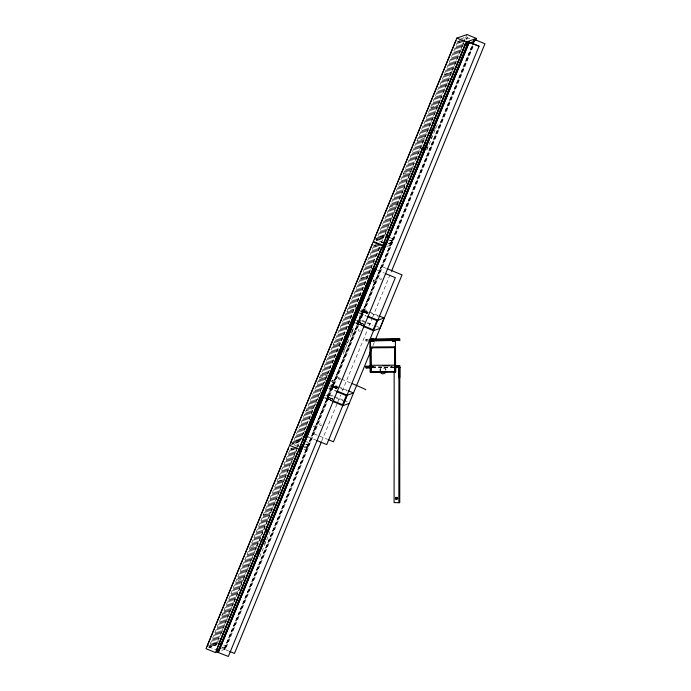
<?xml version="1.0" encoding="UTF-8"?>
<svg xmlns="http://www.w3.org/2000/svg" width="691" height="691" viewBox="0 0 691 691"><rect width="100%" height="100%" fill="white"/><g stroke="black" fill="none" stroke-linecap="round" stroke-linejoin="round"><path stroke-width="0.52" stroke-dasharray="3.46 2.59" d="M368.018 340.948L365.902 340.965L368.027 340.594M368.018 339.186L365.893 339.557L368.009 339.54M390.657 244.234L390.907 244.934L391.719 242.956L391.132 242.766L390.087 245.063L390.717 243.724M391.236 242.791L390.674 243.958M390.907 244.934L391.287 243.958M390.432 244.182C391.382 241.703 390.052 245.659 390.484 244.156M391.339 243.932L391.719 242.956M209.891 646.923L291.49 448.269L290.496 448.623L208.889 647.268L217.846 644.116M293.416 443.579L375.023 244.934M377.182 239.682L458.781 41.028M210.885 646.569L292.483 447.923M294.418 443.233L376.016 244.579L374.03 245.279L292.423 443.933L300.386 441.126L307.348 424.17M378.176 239.328L459.783 40.683L457.788 41.382L376.189 240.027L384.144 237.229L397.265 205.296M211.878 646.223L293.485 447.569M295.411 442.879L377.01 244.234M379.169 238.974L460.776 40.328M212.871 645.869L294.478 447.215M296.404 442.534L378.012 243.88M380.162 238.628L461.769 39.974M213.864 645.515L295.472 446.87M297.398 442.18L379.005 243.526M381.164 238.274L462.763 39.629L467.755 37.867L466.555 40.795M214.866 645.169L296.068 447.492M298.391 441.825L379.601 244.156M382.158 237.929L463.359 40.251M215.86 644.815L297.061 447.146M299.384 441.48L380.594 243.802M383.151 237.574L464.758 38.929M297.242 447.768L216.171 645.126L206.039 648.702M297.657 446.775L380.896 243.983M381.302 242.99L383.229 238.455L376.146 240.952M466.995 34.55L383.462 237.885L373.33 241.453M216.853 644.47L219.315 638.484M221.362 633.492L227.918 617.529M228.332 616.527L233.981 602.768M234.379 601.792L239.993 588.145M240.39 587.169L243.595 579.369M245.193 575.473L243.992 578.402L236.037 581.2M246.799 571.578L257.207 546.227M271.623 511.133L278.836 493.581M279.233 492.614L284.839 478.967L276.884 481.765M285.245 477.991L289.244 468.239M290.851 464.343L297.657 447.768M308.989 420.18L313.498 409.202M325.521 379.929L313.913 408.2L305.949 411.007M325.919 378.962L330.73 367.258M332.328 363.362L341.138 341.915L333.183 344.714M341.544 340.939L347.944 325.34M348.35 324.364L353.153 312.669M370.376 270.751L354.759 308.765L346.796 311.572M370.773 269.775L374.781 260.023M376.379 256.128L379.981 247.352M397.671 204.303L403.276 190.656M403.674 189.679L409.288 176.032M409.685 175.056L414.488 163.361M416.094 159.457L424.905 138.01L416.941 140.817M425.302 137.034L442.119 96.092M443.726 92.197L458.539 56.126M460.146 52.222L464.948 40.527M465.941 40.173L466.745 38.23M264.437 544.085L265.612 541.234M343.643 351.278L344.852 348.35M346.407 344.55L347.582 341.7M351.425 332.345L352.911 328.735M426.606 149.325L427.807 146.397M430.951 138.744L432.125 135.894M434.449 130.245L435.555 127.541M343.073 353.982L353.533 328.51M426.831 150.077L437.299 124.613M362.844 325.625L356.876 323.25L362.239 310.207L364.908 311.252M329.434 399.597L326.273 398.241L331.628 385.198L334.306 386.243M378.21 315.545L363.311 309.421L359.026 319.855L365.98 322.714M228.799 651.103L224.057 649.16L472.454 44.474M224.057 649.16L472.359 45.364M359.424 324.347L358.18 323.785L363.691 310.337L367.603 311.952M472.722 45.736L224.73 649.419L473.007 45.632M221.569 650.438L225.62 649.013L392.678 242.334L389.845 241.168M388.86 243.197L392.911 241.772L473.577 45.416M321.799 440.91L337.398 402.983M337.787 401.998L340.672 395.002M342.295 391.02L367.318 330.143M368.934 326.161L372.233 318.171M372.622 317.178L391.089 272.271M373.045 345.431L374.289 342.442M390.57 244.199L391.054 243.007L390.916 243.5M460.897 38.851L465.889 37.089L470.606 39.033M444.175 74.524L452.13 71.717M430.553 107.666L438.517 104.868M403.328 173.959L412.285 170.807M389.707 207.101L398.664 203.949M374.444 238.913L384.421 235.398M379.126 242.049L382.123 240.995M380.991 242.826L382.978 242.126M389.879 240.693L393.87 239.285L390.087 237.73M387.616 244.122L392.678 242.334M386.58 246.635L391.572 244.882L388.739 243.716M360.408 278.43L368.372 275.623M360.59 310.371L363.311 309.421M360.063 311.615L363.691 310.337M356.306 320.805L359.942 319.467L372.656 324.701M319.562 377.865L327.525 375.058M329.987 385.362L332.708 384.403L337.674 386.45M329.46 386.606L333.088 385.328L346.778 390.959M325.694 395.796L329.339 394.457L333.252 396.064M313.671 426.209L313.688 426.2A1.054 1.054 0 0 1 315.148 427.314A1.054 1.054 0 0 1 313.455 428.023A1.054 1.054 0 0 1 313.688 426.209M290.678 442.819L300.663 439.303M289.572 445.358L299.704 441.791M294.599 445.738L298.59 444.33M296.465 446.516L298.46 445.816M306.113 444.589L310.104 443.19L306.329 441.635M304.083 447.457L309.145 445.678L305.37 444.123M304.049 449.625L308.039 448.217L304.265 446.662M263.262 514.907L271.226 512.109L257.613 545.251L249.65 548.058M269.378 532.07L270.008 531.854L259.54 557.317L258.918 557.542M222.416 614.342L230.379 611.544M207.153 646.154L217.129 642.639M221.586 648.279L226.579 646.526L223.746 645.359M373.451 366.316L372.224 366.316L373.494 366.325L373.503 367.733L372.233 367.759L373.503 367.733M373.641 367.474L372.233 367.5L373.641 367.474L373.632 366.066M391.78 365.936L391.788 367.603L393.905 367.569M393.905 367.595L391.832 367.603M372.294 366.385L382.874 366.308M390.277 366.256L393.447 366.23M372.311 367.439L393.464 367.284M372.302 367.793L393.455 367.638M356.876 323.25L359.553 324.295M358.18 323.785L359 324.079M326.273 398.241L329.59 399.545M364.364 311.036L363.544 310.743L364.779 311.304M359.622 322.576L358.802 322.282L360.037 322.844M363.63 324.295L362.645 323.915M337.761 387.746L336.785 387.366M333.304 387.133L332.483 386.839L333.718 387.392M328.398 399.07L327.577 398.776L328.812 399.329M367.387 312.375L367.94 312.591M364.459 312.358L363.086 311.848L364.321 312.41M360.175 322.792L357.497 321.747L360.659 323.103M362.032 325.418L362.585 325.634M333.857 387.349L331.179 386.304L337.148 388.679M336.327 388.472L336.88 388.688M329.564 397.783L328.199 397.273L330.056 398.094M332.043 398.906L332.596 399.122M364.295 310.976L365.548 311.511M366.748 312.116L368.001 312.652M365.098 312.617L361.782 311.313L364.943 312.669M366.299 313.222L367.552 313.757M359.553 322.516L363.267 324.191M358.94 324.019L360.192 324.554M361.393 325.159L362.645 325.694M336.146 387.107L337.398 387.642M333.235 387.072L334.487 387.608M335.688 388.212L336.949 388.748M330.203 398.042L326.895 396.738L331.706 398.802M331.404 398.647L332.656 399.182M328.329 399.009L331.309 400.219M330.79 400.149L331.421 400.409M332.043 400.685L329.063 399.467M365.245 311.356L367.275 312.194M367.051 312.272L365.021 311.442M364.796 312.462L366.817 313.299M366.593 313.377L364.572 312.548M360.512 322.896L362.533 323.733M361.289 323.397L362.309 323.811M359.89 324.399L361.92 325.236M361.695 325.314L359.666 324.485M334.643 386.347L336.672 387.176M336.448 387.262L332.932 385.733L334.176 386.286M334.194 387.452L336.215 388.282M335.99 388.368L333.969 387.53M329.901 397.886L332.863 399.113M456.846 40.994L465.354 44.492M389.128 240.218L392.911 241.772M375.386 239.302L383.885 242.8M373.088 244.899L381.587 248.397M386.148 268.333L381.164 266.294L312.582 433.24L327.508 439.355M377.441 270.293L384.412 273.152M371.516 313.559L378.366 316.374M359.942 312.876L365.902 315.329M359.303 313.377L366.152 316.193M376.569 326.307L379.506 327.517M366.973 323.12L372.933 325.573M355.554 322.507L362.395 325.323M355.658 323.31L362.611 326.169M338.668 386.856L347.608 390.536M329.339 387.867L336.292 390.726M328.7 388.368L335.541 391.184M334.228 396.47L343.03 400.089M344.006 400.495L347.918 402.102M328.415 394.837L335.377 397.696M336.37 398.111L345.31 401.782M324.943 397.498L331.792 400.314M325.055 398.301L332.008 401.16M307.884 436.824L315.83 440.089M291.628 443.207L300.127 446.706M290.505 448.623L296.171 450.955M221.837 647.458L225.62 649.013M224.368 649.048L225.016 649.315M209.036 646.931L216.594 650.041M360.287 322.982L361.333 323.379M334.418 386.424L335.463 386.83M368.208 312.582L362.239 310.207M366.446 313.17L367.75 313.688M362.162 323.604L363.466 324.122M336.292 387.055L337.597 387.573M334.798 386.554L331.628 385.198M331.55 398.595L332.699 399.078M330.937 400.098L331.559 400.357M367.517 312.332L368.053 312.557M362.784 323.872L363.708 324.269M362.162 325.375L362.689 325.599M336.914 387.314L337.839 387.72M336.457 388.42L336.992 388.644M365.902 339.203L365.902 340.965M380.085 369.59L380.085 370.808A2.928 2.928 0 0 1 385.854 370.246M337.959 377.649A31.043 0.605 22.3 0 1 340.775 378.815M341.7 379.195A31.043 0.605 22.3 0 1 350.57 382.909M321.427 425.25A1.054 1.054 0 0 1 319.752 424.645A1.054 1.054 0 0 1 321.004 423.376A1.054 1.054 0 0 1 321.617 425.051M340.335 379.264A1.054 1.054 0 0 1 338.745 378.918A1.054 1.054 0 0 1 339.367 377.424A1.054 1.054 0 0 1 340.732 378.288M360.141 330.998A1.054 1.054 0 0 1 358.465 330.393A1.054 1.054 0 0 1 359.726 329.132A1.054 1.054 0 0 1 360.339 330.808M381.769 278.741A1.054 1.054 0 0 1 380.076 279.121A1.054 1.054 0 0 1 380.3 277.402A1.054 1.054 0 0 1 381.838 278.197M384.55 367.206A2.928 2.928 0 0 1 385.803 370.54M380.154 370.35A2.928 2.928 0 0 1 382.339 366.843M224.031 649.307L224.782 647.484L224.031 649.307M306.554 448.407L307.314 446.585L306.554 448.407M307.555 445.963L308.316 444.149L307.555 445.963M391.322 242.066L392.073 240.243L391.322 242.066M352.384 331.965L352.367 331.974A1.054 1.054 0 0 0 352.134 333.788A1.054 1.054 0 0 0 353.818 333.079A1.054 1.054 0 0 0 352.367 331.974M332.57 380.231L332.552 380.24A1.054 1.054 0 0 0 332.319 382.054A1.054 1.054 0 0 0 334.012 381.346A1.054 1.054 0 0 0 332.57 380.231A1.054 1.054 0 0 0 332.336 382.045A1.054 1.054 0 0 0 334.029 381.337A1.054 1.054 0 0 0 332.552 380.24M391.84 367.344L393.905 367.344L391.84 367.344M374.721 280.27A1.054 1.054 0 0 0 373.105 280.71A1.054 1.054 0 0 1 374.747 280.261A1.054 1.054 0 0 1 374.747 281.945A1.054 1.054 0 0 1 373.105 281.522A1.054 1.054 0 0 0 374.747 281.945A1.054 1.054 0 0 0 374.721 280.27"/><path stroke-width="1.04" d="M394.164 372.613L394.103 502.616L399.752 502.711L399.804 367.241L399.804 377.701L399.104 377.701L399.104 367.362L399.104 377.701M398.854 502.711L398.914 367.258L399.813 367.362M371.248 367.802L365.962 367.845L371.248 367.448M371.24 366.04L365.945 366.429L371.24 366.394M370.333 372.354L370.195 340.611L370.333 372.354L395.598 372.173L395.649 365.789M394.906 346.459L395.002 371.533L370.955 371.706L370.877 347.677M369.08 340.939L399.752 340.361L369.08 340.585M370.126 339.169L399.744 338.953L369.072 339.531M395.572 367.629L399.804 367.241M394.509 365.867L399.795 365.833L394.509 366.221M300.188 449.893C299.16 452.545 301.302 447.155 300.248 449.876M475.624 40.432L476.436 38.437L466.995 34.55L456.863 38.117L373.33 241.453L382.779 245.34L384.809 244.631M207.153 646.154L288.613 447.846M290.678 442.819L372.147 244.51M374.444 238.913L455.905 40.605M218.866 643.762L246.005 577.693M246.402 576.717L254.418 557.214M265.629 529.919L286.851 478.258M287.249 477.282L297.26 452.907M302.39 440.417L315.917 407.491M316.323 406.524L337.942 353.878M349.154 326.584L370.385 274.914M370.782 273.938L381.596 247.62M386.157 236.521L399.268 204.588M399.683 203.595L413.296 170.452M413.693 169.476L422.503 148.029M432.92 122.678L440.124 105.136M440.53 104.16L465.354 43.714M382.546 245.901L373.105 242.023L206.039 648.702L215.488 652.58L382.546 245.901L385.587 244.839M382.779 245.34L466.313 42.004L476.436 38.437M307.884 436.824L305.88 436.012L374.453 269.067L376.465 269.879M305.897 436.004L374.479 269.058M326.359 386.64L322.075 397.075L324.062 397.895M217.622 652.261L468.308 42.013L479.053 46.193L228.35 656.45L217.622 652.261L218.278 652.529L469.249 42.177L479.053 46.193M353.593 321.704L357.351 312.574M217.933 652.149L468.619 41.909M322.991 396.694L326.368 388.48M218.278 652.529L469.249 42.177M472.869 43.473L474.51 39.482L473.845 41.192L474.536 39.473L475.175 39.75M472.765 44.362L474.821 39.378M321.41 441.903L234.491 653.444L229.619 651.432M391.477 271.278L484.961 43.766L474.51 39.482M385.388 273.567L395.338 277.644L326.739 444.589L316.806 440.504M333.002 401.566L342.935 405.652L347.219 395.217L353.567 392.989L348.601 390.942M379.204 315.951L384.17 317.998L379.886 328.432L373.537 330.669L363.604 326.584M372.242 347.409L333.468 441.808L328.475 439.778M375.489 339.462L402.041 274.871L387.124 268.747M383.721 246.557C384.922 243.785 382.607 249.235 383.773 246.54M474.337 41.33L465.354 44.492L383.885 242.8L386.882 241.746M428.109 133.251L431.089 132.197M423.643 146.198L426.623 145.145M384.585 247.343L381.587 248.397L300.127 446.706L303.124 445.643M355.753 308.419L356.763 308.056M384.17 317.998L377.83 320.235L367.888 316.15M344.351 337.148L347.331 336.102M338.884 350.449L342.857 349.05M342.935 405.652L349.283 403.423M302.053 448.174L299.022 449.245L289.572 445.358M301.051 450.679L298.063 451.733L216.594 650.041L219.591 648.987M260.818 540.492L264.791 539.084M256.344 553.439L258.339 552.74M215.488 652.58L218.529 651.509M394.699 340.456L392.073 340.464L393.429 340.533M372.129 340.646L371.093 340.672L373.926 340.603L371.102 340.62L372.484 340.689M372.371 341.026C368.234 341.104 376.5 341.06 372.76 341.026M393.412 340.879C390.121 340.939 396.807 340.905 393.732 340.879M370.143 346.994L395.416 346.804L395.459 340.43L395.598 372.173M371.007 365.323L395.045 365.15M383.013 365.885L389.327 365.841M372.881 340.594L373.874 340.594L372.846 340.637M393.637 340.49L394.475 340.438M392.747 340.533C390.769 340.464 396.358 340.551 394.319 340.49M468.308 42.013L468.964 42.281M456.863 38.117L466.313 42.004M432.575 122.67L435.408 123.836M432.894 123.274L434.777 124.052M430.294 129.588L432.186 130.366M424.835 142.89L426.718 143.668M422.115 148.133L424.948 149.299M421.484 148.358L424.317 149.524M386.312 236.175L389.145 237.341M356.962 311.65L358.949 312.47M367.128 316.599L376.906 320.624L373.157 329.754L363.38 325.729M352.678 322.084L354.664 322.904M348.808 326.567L350.7 327.344M348.186 326.791L351.019 327.957M346.536 333.494L348.428 334.271M340.127 346.407L342.019 347.184M338.668 352.643L340.559 353.421M337.286 391.132L347.219 395.217M336.517 391.59L346.303 395.606L342.546 404.736L332.768 400.72M302.546 440.081L305.387 441.247M265.284 529.911L268.117 531.077M265.594 530.515L267.486 531.293M263.003 536.829L264.895 537.607M257.544 550.131L259.427 550.908M254.193 555.599L257.026 556.765M219.021 643.416L221.854 644.582M399.744 338.953L399.752 340.723M399.795 365.833L399.804 367.595M395.002 371.533L394.82 347.642L370.782 347.823L370.955 371.706M365.954 366.075L365.962 367.845M352.203 383.6A31.043 0.605 22.3 0 1 365.815 389.759M385.803 371.758A2.928 2.928 0 0 1 380.421 372.285M395.857 497.9C396.599 500.319 397.757 496.224 395.857 497.9M217.345 651.613L218.097 649.79L217.345 651.613M300.879 448.278L301.63 446.455L300.879 448.278M384.637 244.372L385.388 242.55L384.637 244.372M467.133 43.542L467.893 41.719L467.133 43.542M473.482 42.289L474.285 40.354L473.482 42.289M371.145 339.203L373.917 339.186L371.145 339.203M371.145 339.462L373.917 339.445L371.145 339.462M371.153 340.87L373.926 340.853L371.153 340.87M392.108 339.056L394.881 339.039L392.108 339.056M392.238 339.307L394.742 339.29L392.238 339.307M392.246 340.715L394.751 340.698L392.246 340.715M396.029 499.291A1.054 1.054 0 0 0 397.627 498.401A1.054 1.054 0 0 0 396.055 497.46A1.054 1.054 0 0 0 396.029 499.291"/></g></svg>
